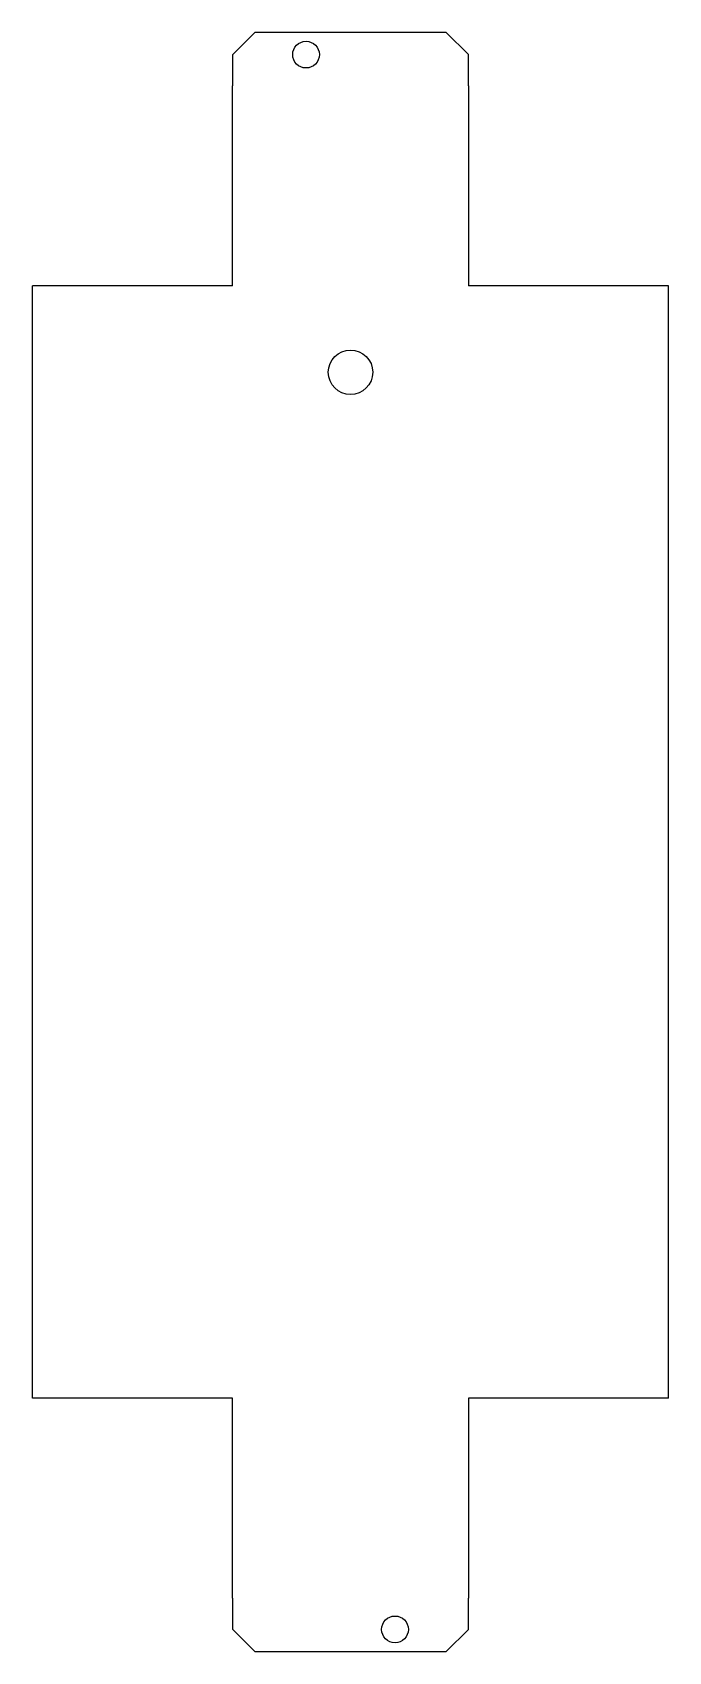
# Model space of a CAD drawing. Header units: millimetres. Extents: x 83 to 226, y -80 to 284.
import ezdxf

# ---------------------------------------------------------------- set-up
doc = ezdxf.new("R2010")
doc.units = ezdxf.units.MM
doc.layers.add('DV3_0', color=7, linetype='Continuous')

msp = doc.modelspace()

# ---------------------------------------------------------------- linework, layer by layer
at = {"layer": 'DV3_0', "color": 7, "linetype": 'Continuous'}
for p, q in [((127.88, 278.68), (132.9, 283.7)), ((175.88, 283.7), (132.9, 283.7)), ((180.88, 278.7), (175.88, 283.7)), ((127.88, 278.68), (127.88, 271.7)), ((180.88, 271.7), (180.88, 278.7)), ((127.88, 226.7), (127.88, 271.7)), ((127.88, 271.7), (127.88, 271.7)), ((180.88, 271.7), (180.88, 226.7)), ((180.88, 271.7), (180.88, 271.7)), ((82.88, -23.3), (82.88, 226.7)), ((127.88, 226.7), (82.88, 226.7)), ((127.88, 226.7), (127.88, 226.7)), ((127.88, 226.7), (127.88, 226.7)), ((180.88, 226.7), (180.88, 226.7)), ((225.88, 226.7), (180.88, 226.7)), ((180.88, 226.7), (180.88, 226.7)), ((225.88, -23.3), (225.88, 226.7)), ((127.88, -23.3), (82.88, -23.3)), ((127.88, -23.3), (127.88, -23.3)), ((127.88, -23.3), (127.88, -23.31)), ((127.88, -68.3), (127.88, -23.31)), ((180.88, -23.3), (180.88, -23.3)), ((225.88, -23.3), (180.88, -23.3)), ((180.88, -23.31), (180.88, -23.3)), ((180.88, -23.31), (180.88, -68.3)), ((127.88, -68.31), (127.88, -68.3)), ((127.88, -68.31), (127.88, -75.28)), ((180.88, -68.3), (180.88, -68.31)), ((180.88, -75.31), (180.88, -68.31)), ((132.9, -80.31), (127.88, -75.28)), ((175.88, -80.31), (180.88, -75.31)), ((132.9, -80.31), (175.88, -80.31))]:
    msp.add_line(p, q, dxfattribs=at)
for centre, radius in [((144.38, 278.7), 3), ((154.38, 207.3), 5), ((164.38, -75.31), 3)]:
    msp.add_circle(centre, radius, dxfattribs=at)

doc.saveas('drawing.dxf')
